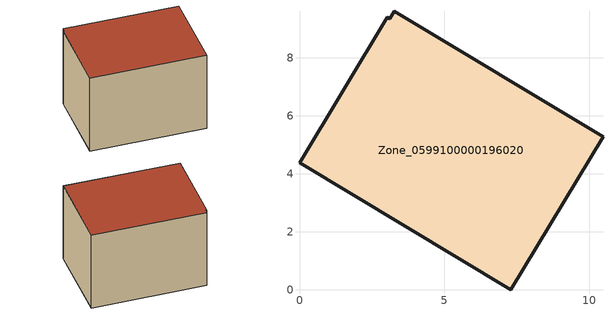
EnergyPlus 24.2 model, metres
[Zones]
Zone_0599100000196020
 floor ground (C_G): 3.11,9.36 3.27,9.61 10.47,5.28 7.29,0 0,4.38 3.03,9.4 z0
 wall outside (C_F): 7.29,0 10.47,5.28 3.27,9.61 3.11,9.36 3.03,9.4 0,4.38 7.29,0 z0:6.18
 roof outside (C_R): 3.27,9.61 3.11,9.36 3.03,9.4 0,4.38 7.29,0 10.47,5.28 z6.18
[BUILDING]
Pand.0599100000196020: North Axis=0; Terrain=City; Loads Convergence Tolerance Value=0.04; Temperature Convergence Tolerance Value=0.4; Solar Distribution=FullExterior; Maximum Number of Warmup Days=25; Minimum Number of Warmup Days=1
[Site:Location]
Rotterdam.The.Hague.AP_ZH_NLD Design_Conditions: Latitude=51.96; Longitude=4.45; Time Zone=1; Elevation=-4.5
[SITE:GROUNDTEMPERATURE:BUILDINGSURFACE]
18, 18, 18, 18, 18, 18, 18, 18, 18, 18, 18, 18
[MATERIAL] Thermal Absorptance=0.9; Solar Absorptance=0.7; Visible Absorptance=0.7
Name | Roughness | Thickness | Conductivity | Density | Specific Heat
G.TI.1946-1964 | MediumSmooth | 0.15 | 1 | 540 | 1210
F.TI.1946-1964 | Rough | 0.3 | 0.857143 | 1920 | 840
R.TI.1946-1964 | MediumRough | 0.2 | 0.277778 | 1500 | 1000
[CONSTRUCTION]
C_G: G.TI.1946-1964
C_F: F.TI.1946-1964
C_R: R.TI.1946-1964
[ZONE]
Zone_0599100000196020: Type=1; Multiplier=1; Ceiling Height=Autocalculate; Volume=Autocalculate; Floor Area=autocalculate; Part of Total Floor Area=Yes
[ZONEINFILTRATION:DESIGNFLOWRATE]
Infil_Zone_0599100000196020: Zone or ZoneList or Space or SpaceList=Zone_0599100000196020; Schedule=AlwaysOn; Design Flow Rate Calculation Method=Flow/Area; Flow Rate per Floor Area=0.003; Constant Term Coefficient=1; Temperature Term Coefficient=0; Velocity Term Coefficient=0; Velocity Squared Term Coefficient=0
[HVACTEMPLATE:ZONE:IDEALLOADSAIRSYSTEM]
Zone_0599100000196020: Maximum Heating Supply Air Temperature=50; Minimum Cooling Supply Air Temperature=13; Maximum Heating Supply Air Humidity Ratio=0.0156; Minimum Cooling Supply Air Humidity Ratio=0.0077; Heating Limit=NoLimit; Cooling Limit=NoLimit; Dehumidification Control Type=ConstantSensibleHeatRatio; Cooling Sensible Heat Ratio=0.7; Dehumidification Setpoint=60; Humidification Control Type=None; Humidification Setpoint=30; Outdoor Air Method=None; Outdoor Air Flow Rate per Person=0.00944; Outdoor Air Flow Rate per Zone Floor Area=0; Outdoor Air Flow Rate per Zone=0; Demand Controlled Ventilation Type=None; Outdoor Air Economizer Type=NoEconomizer; Heat Recovery Type=None; Sensible Heat Recovery Effectiveness=0.7; Latent Heat Recovery Effectiveness=0.65
[ZONECONTROL:THERMOSTAT]
ThermostatControl_Zone_0599100000196020: Zone or ZoneList=Zone_0599100000196020; Control Type Schedule=DualSetpointControlType; Control 1=Thermostat_Zone_0599100000196020; Temperature Difference Between Cutout And Setpoint=0
[THERMOSTATSETPOINT:DUALSETPOINT]
Thermostat_Zone_0599100000196020: Heating Setpoint Temperature Schedule=HeatingSetpoint_Zone_0599100000196020; Cooling Setpoint Temperature Schedule=CoolingSetpoint_Zone_0599100000196020
[SCHEDULE:COMPACT]
HeatingSetpoint_Zone_0599100000196020: Through: 12/31, For: AllDays, Until: 24:00, 21
CoolingSetpoint_Zone_0599100000196020: Through: 12/31, For: AllDays, Until: 24:00, 24
DualSetpointControlType: Through: 12/31, For: AllDays, Until: 24:00, 4
AlwaysOn: Through: 12/31, For: AllDays, Until: 24:00, 1
